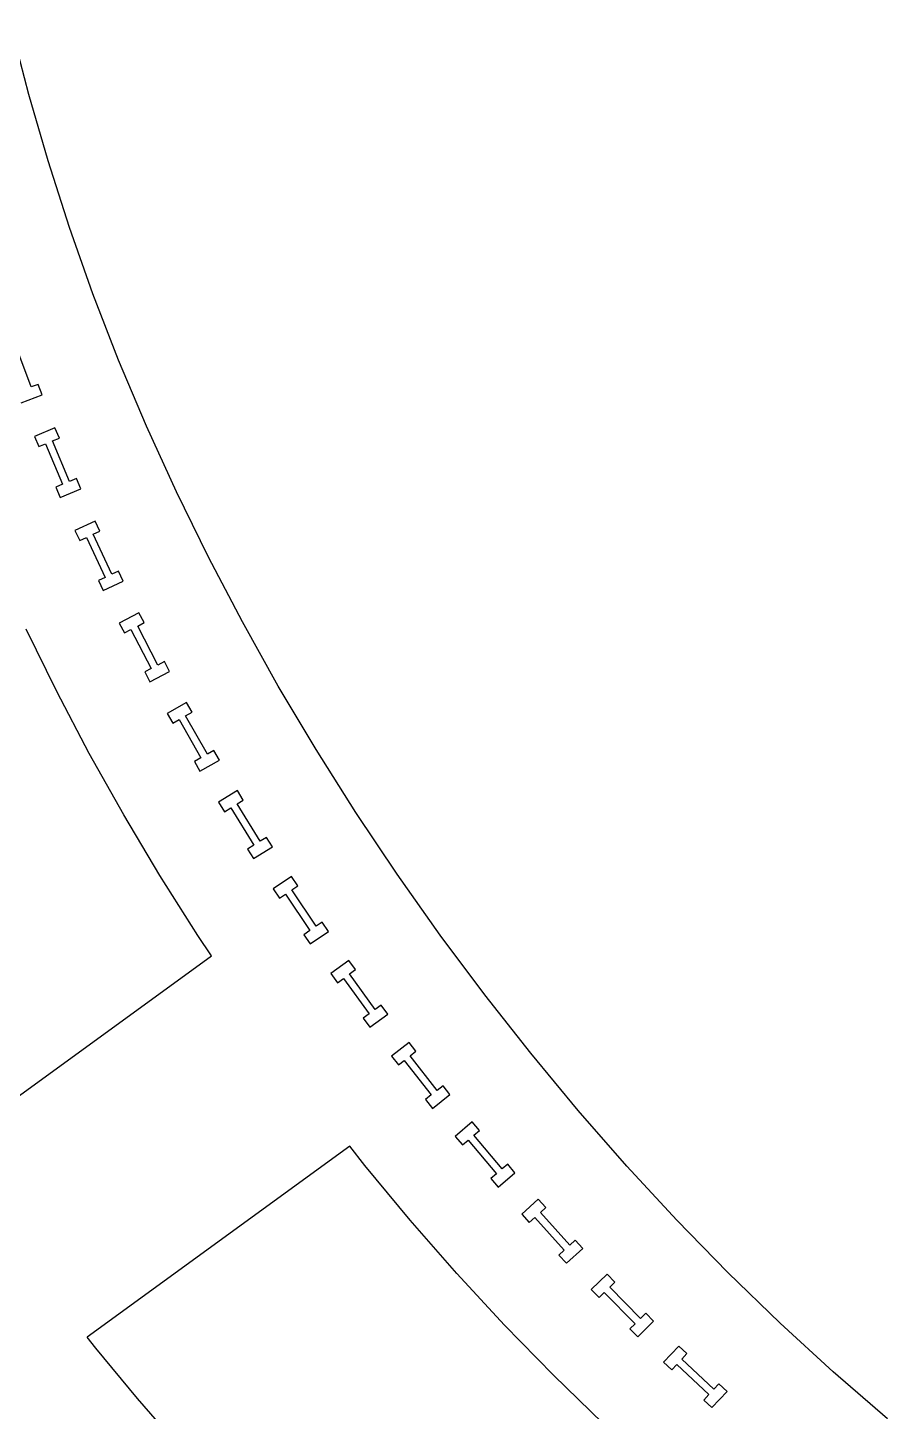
# Model space of a CAD drawing. Header units: inches. Extents: x 4 to 84.1, y 3.9 to 96.4.
# Drawn here: x 68.53 to 75.84, y 23.5 to 35.26 of the extents above; entities that cross this region are included whole.
import ezdxf

# ---------------------------------------------------------------- set-up
doc = ezdxf.new("R2010")
doc.units = ezdxf.units.IN
doc.layers.add('red', color=1, linetype='CONTINUOUS')

msp = doc.modelspace()

# ---------------------------------------------------------------- linework, layer by layer
for p, q in [((68.562, 32.21), (68.432, 32.56)), ((68.621, 32.231), (68.562, 32.21)), ((68.654, 32.142), (68.621, 32.231)), ((68.477, 32.076), (68.654, 32.142)), ((68.764, 31.864), (68.59, 31.79)), ((68.59, 31.79), (68.627, 31.703)), ((68.743, 31.752), (68.801, 31.776)), ((68.801, 31.776), (68.764, 31.864)), ((68.627, 31.703), (68.684, 31.727)), ((68.684, 31.727), (68.829, 31.383)), ((68.888, 31.407), (68.743, 31.752)), ((68.946, 31.432), (68.888, 31.407)), ((68.983, 31.344), (68.946, 31.432)), ((68.829, 31.383), (68.772, 31.358)), ((68.772, 31.358), (68.809, 31.271)), ((68.809, 31.271), (68.983, 31.344)), ((69.105, 31.07), (68.934, 30.99)), ((69.145, 30.984), (69.105, 31.07)), ((68.934, 30.99), (68.974, 30.904)), ((68.974, 30.904), (69.031, 30.93)), ((69.031, 30.93), (69.19, 30.592)), ((69.089, 30.958), (69.145, 30.984)), ((69.248, 30.62), (69.089, 30.958)), ((69.19, 30.592), (69.133, 30.566)), ((69.304, 30.646), (69.248, 30.62)), ((69.345, 30.56), (69.304, 30.646)), ((69.133, 30.566), (69.174, 30.48)), ((69.174, 30.48), (69.345, 30.56)), ((69.478, 30.291), (69.31, 30.204)), ((69.522, 30.207), (69.478, 30.291)), ((69.31, 30.204), (69.354, 30.12)), ((69.354, 30.12), (69.41, 30.149)), ((69.41, 30.149), (69.582, 29.817)), ((69.467, 30.178), (69.522, 30.207)), ((69.639, 29.847), (69.467, 30.178)), ((69.694, 29.876), (69.639, 29.847)), ((69.738, 29.791), (69.694, 29.876)), ((69.582, 29.817), (69.527, 29.788)), ((69.527, 29.788), (69.571, 29.704)), ((69.571, 29.704), (69.738, 29.791)), ((69.882, 29.528), (69.718, 29.434)), ((69.929, 29.445), (69.882, 29.528)), ((69.718, 29.434), (69.765, 29.352)), ((69.875, 29.414), (69.929, 29.445)), ((70.06, 29.09), (69.875, 29.414)), ((69.765, 29.352), (69.819, 29.383)), ((69.819, 29.383), (70.004, 29.058)), ((70.004, 29.058), (69.95, 29.027)), ((70.114, 29.121), (70.06, 29.09)), ((70.162, 29.038), (70.114, 29.121)), ((69.95, 29.027), (69.997, 28.944)), ((69.997, 28.944), (70.162, 29.038)), ((70.315, 28.78), (70.155, 28.681)), ((70.312, 28.667), (70.365, 28.699)), ((70.365, 28.699), (70.315, 28.78)), ((70.155, 28.681), (70.205, 28.6)), ((70.205, 28.6), (70.258, 28.633)), ((70.258, 28.633), (70.455, 28.315)), ((70.509, 28.349), (70.312, 28.667)), ((70.562, 28.382), (70.509, 28.349)), ((70.613, 28.301), (70.562, 28.382)), ((70.455, 28.315), (70.402, 28.282)), ((70.402, 28.282), (70.452, 28.202)), ((70.452, 28.202), (70.613, 28.301)), ((70.776, 28.049), (70.619, 27.944)), ((70.829, 27.97), (70.776, 28.049)), ((70.619, 27.944), (70.672, 27.865)), ((70.672, 27.865), (70.724, 27.9)), ((70.724, 27.9), (70.932, 27.59)), ((70.777, 27.935), (70.829, 27.97)), ((70.985, 27.626), (70.777, 27.935)), ((71.037, 27.66), (70.985, 27.626)), ((71.09, 27.581), (71.037, 27.66)), ((70.932, 27.59), (70.881, 27.555)), ((70.881, 27.555), (70.934, 27.476)), ((70.934, 27.476), (71.09, 27.581)), ((71.262, 27.336), (71.11, 27.224)), ((71.318, 27.258), (71.262, 27.336)), ((71.11, 27.224), (71.166, 27.147)), ((71.166, 27.147), (71.216, 27.184)), ((71.216, 27.184), (71.436, 26.882)), ((71.268, 27.222), (71.318, 27.258)), ((71.487, 26.92), (71.268, 27.222)), ((71.538, 26.956), (71.487, 26.92)), ((71.594, 26.879), (71.538, 26.956)), ((71.436, 26.882), (71.385, 26.845)), ((71.385, 26.845), (71.441, 26.768)), ((71.441, 26.768), (71.594, 26.879)), ((71.775, 26.64), (71.626, 26.523)), ((71.833, 26.565), (71.775, 26.64)), ((71.626, 26.523), (71.685, 26.448)), ((71.685, 26.448), (71.734, 26.487)), ((71.734, 26.487), (71.964, 26.193)), ((71.784, 26.526), (71.833, 26.565)), ((72.015, 26.232), (71.784, 26.526)), ((72.064, 26.271), (72.015, 26.232)), ((72.122, 26.196), (72.064, 26.271)), ((71.964, 26.193), (71.915, 26.154)), ((71.915, 26.154), (71.974, 26.079)), ((71.974, 26.079), (72.122, 26.196)), ((72.312, 25.963), (72.167, 25.841)), ((72.373, 25.89), (72.312, 25.963)), ((72.325, 25.85), (72.373, 25.89)), ((72.167, 25.841), (72.229, 25.768)), ((72.229, 25.768), (72.276, 25.808)), ((72.276, 25.808), (72.517, 25.523)), ((72.566, 25.564), (72.325, 25.85)), ((72.517, 25.523), (72.469, 25.483)), ((72.531, 25.41), (72.675, 25.532)), ((72.614, 25.605), (72.566, 25.564)), ((72.675, 25.532), (72.614, 25.605)), ((72.469, 25.483), (72.531, 25.41)), ((72.873, 25.306), (72.733, 25.179)), ((72.937, 25.236), (72.873, 25.306)), ((72.733, 25.179), (72.797, 25.108)), ((72.891, 25.194), (72.937, 25.236)), ((73.142, 24.917), (72.891, 25.194)), ((72.797, 25.108), (72.843, 25.15)), ((72.843, 25.15), (73.095, 24.874)), ((73.188, 24.959), (73.142, 24.917)), ((73.252, 24.889), (73.188, 24.959)), ((73.095, 24.874), (73.049, 24.832)), ((73.049, 24.832), (73.113, 24.762)), ((73.113, 24.762), (73.252, 24.889)), ((73.458, 24.671), (73.324, 24.538)), ((73.525, 24.603), (73.458, 24.671)), ((73.481, 24.559), (73.525, 24.603)), ((73.324, 24.538), (73.39, 24.471)), ((73.39, 24.471), (73.435, 24.514)), ((73.435, 24.514), (73.697, 24.248)), ((73.742, 24.293), (73.481, 24.559)), ((73.697, 24.248), (73.652, 24.204)), ((73.719, 24.136), (73.854, 24.269)), ((73.787, 24.337), (73.742, 24.293)), ((73.854, 24.269), (73.787, 24.337)), ((73.652, 24.204), (73.719, 24.136)), ((74.068, 24.059), (73.939, 23.921)), ((74.137, 23.994), (74.068, 24.059)), ((74.095, 23.948), (74.137, 23.994)), ((73.939, 23.921), (74.008, 23.856)), ((74.008, 23.856), (74.051, 23.902)), ((74.051, 23.902), (74.323, 23.646)), ((74.367, 23.693), (74.095, 23.948)), ((74.323, 23.646), (74.28, 23.6)), ((74.35, 23.535), (74.479, 23.673)), ((74.41, 23.738), (74.367, 23.693)), ((74.479, 23.673), (74.41, 23.738)), ((74.28, 23.6), (74.35, 23.535))]:
    msp.add_line(p, q)
at = {"layer": 'red'}
for p, q in [((68.542, 34.697), (68.395, 35.264)), ((68.706, 34.131), (68.542, 34.697)), ((68.887, 33.565), (68.706, 34.131)), ((69.087, 33.001), (68.887, 33.565)), ((69.305, 32.438), (69.087, 33.001)), ((69.541, 31.877), (69.305, 32.438)), ((69.796, 31.319), (69.541, 31.877)), ((70.068, 30.764), (69.796, 31.319)), ((70.357, 30.214), (70.068, 30.764)), ((68.78, 29.623), (68.52, 30.153)), ((70.663, 29.668), (70.357, 30.214)), ((70.985, 29.128), (70.663, 29.668)), ((69.056, 29.096), (68.78, 29.623)), ((69.348, 28.575), (69.056, 29.096)), ((71.322, 28.594), (70.985, 29.128)), ((71.674, 28.069), (71.322, 28.594)), ((69.656, 28.059), (69.348, 28.575)), ((69.978, 27.549), (69.656, 28.059)), ((72.039, 27.551), (71.674, 28.069)), ((70.095, 27.375), (69.978, 27.549)), ((72.418, 27.044), (72.039, 27.551)), ((67.861, 25.752), (70.095, 27.375)), ((72.81, 26.547), (72.418, 27.044)), ((73.213, 26.061), (72.81, 26.547)), ((73.627, 25.588), (73.213, 26.061)), ((71.271, 25.757), (69.037, 24.134)), ((71.4, 25.592), (71.271, 25.757)), ((71.785, 25.128), (71.4, 25.592)), ((74.051, 25.129), (73.627, 25.588)), ((72.181, 24.676), (71.785, 25.128)), ((74.486, 24.683), (74.051, 25.129)), ((72.587, 24.237), (72.181, 24.676)), ((74.929, 24.253), (74.486, 24.683)), ((73.002, 23.811), (72.587, 24.237)), ((75.381, 23.839), (74.929, 24.253)), ((69.11, 24.041), (69.037, 24.134)), ((69.466, 23.612), (69.11, 24.041)), ((73.426, 23.4), (73.002, 23.811)), ((75.842, 23.441), (75.381, 23.839)), ((69.832, 23.194), (69.466, 23.612))]:
    msp.add_line(p, q, dxfattribs=at)

doc.saveas('drawing.dxf')
